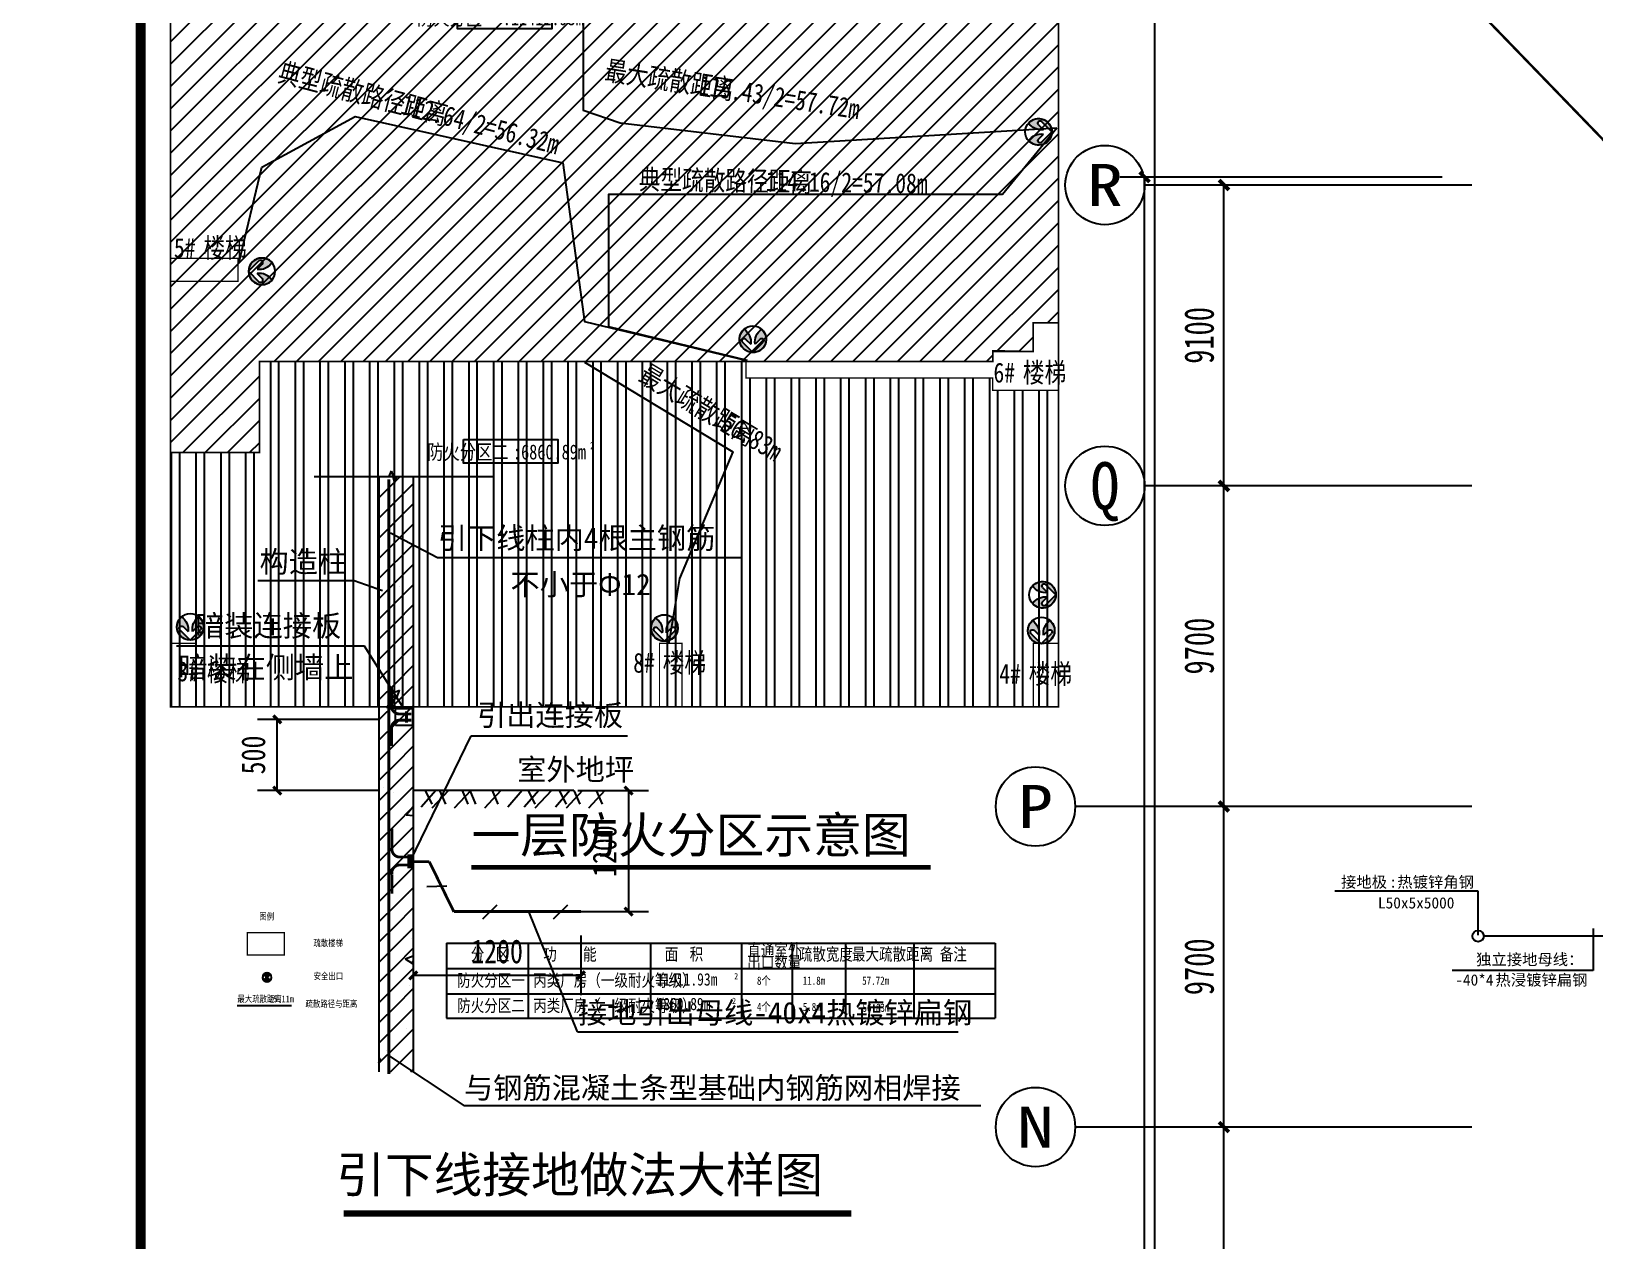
# Model space of a CAD drawing. Header units: millimetres. Extents: x -633009578 to 5705885, y -633235091 to 2571734.
# Drawn here: x 3738444 to 3785736, y 2163897 to 2200486 of the extents above; entities that cross this region are included whole.
import ezdxf
from ezdxf.enums import TextEntityAlignment as Align

# ---------------------------------------------------------------- set-up
doc = ezdxf.new("R2010")
doc.units = ezdxf.units.MM
doc.header["$LTSCALE"] = 1000
doc.header["$MEASUREMENT"] = 0
doc.linetypes.add('DASH', pattern=[0.35, 0.25, -0.1])
doc.layers.get('0').update_dxf_attribs({"color": 9})
for name, color, linetype in [('3T_WOOD', 21, 'Continuous'), ('A-AREA(分区)', 251, 'Continuous'), ('A-AREA(房间)', 247, 'Continuous'), ('A-DI-N(图名)', 6, 'Continuous'), ('A-HATH(填充)', 8, 'Continuous'), ('A-OTHER(其它)', 192, 'Continuous'), ('A-TEXT(房间)', 243, 'Continuous'), ('AXIS_TEXT', 7, 'Continuous'), ('C-AXIS(轴号)', 3, 'Continuous'), ('C-TAB(表格)', 7, 'Continuous'), ('LIN1', 7, 'Continuous'), ('LVTRY', 8, 'Continuous'), ('PUB_DIM', 3, 'Continuous'), ('PUB_TEXT', 7, 'Continuous'), ('SHTLN', 4, 'Continuous'), ('TH_WIRE2', 4, 'Continuous'), ('WALL', 9, 'Continuous'), ('分区', 230, 'Continuous'), ('标注', 4, 'Continuous'), ('电-强电平面-线缆', 3, 'Continuous'), ('电-强电平面-设备', 4, 'Continuous'), ('电-接地防雷-接地线', 132, 'Continuous'), ('设备-箱柜', 3, 'Continuous'), ('院图签、封面151013$0$PUB_TITLE', 153, 'Continuous'), ('院图签、封面151013$0$图签文字', 4, 'Continuous')]:
    doc.layers.add(name, color=color, linetype=linetype)
doc.styles.add('_TCH_AXIS', font='simhei.ttf', dxfattribs={"bigfont": 'GBCBIG'})
doc.styles.add('_TCH_DIM_T3', font='simhei.ttf', dxfattribs={"width": 0.707, "bigfont": 'GBCBIG'})
doc.styles.add('COMPLEX', font='simhei.ttf')
doc.styles.add('ELEC-DIM', font='simhei.ttf')
doc.styles.get("Standard").update_dxf_attribs({"font": 'simhei.ttf', "bigfont": 'hztxt.shx'})
doc.styles.add('TXT', font='simhei.ttf', dxfattribs={"width": 0.8, "bigfont": 'hztxt.shx'})
doc.styles.add('宋', font='simhei.ttf', dxfattribs={"width": 0.8})
doc.styles.add('院图签、封面151013$0$-宋体', font='simhei.ttf', dxfattribs={"width": 0.8})
doc.styles.add('黑体', font='simhei.ttf', dxfattribs={"width": 0.8})
doc.linetypes.add('GDLine', pattern='A,1,-3,5.8,["|",Standard,S=4,R=-45,X=-1.407,Y=-0.7],-0.1,["|",Standard,S=4,R=-45,X=-1.407,Y=-0.7],-0.1,["|",Standard,S=4,R=-45,X=-1.407,Y=-0.7],-0.1,["|",Standard,S=4,R=-45,X=-1.407,Y=-0.7],-0.1,5.8,-3,1', length=20)
doc.dimstyles.new('_TCH_ARCH&&300', dxfattribs={"dimtxt": 892.5, "dimasz": 300, "dimexe": 750, "dimexo": 900, "dimgap": 300, "dimtad": 1, "dimdec": 0, "dimzin": 0, "dimdsep": 46, "dimtxsty": '_TCH_DIM_T3', "dimblk": 'ARCHTICK', "dimcen": 0.09, "dimclrt": 7, "dimazin": 2, "dimtfac": 1, "dimtdec": 0, "dimtix": 1, "dimtmove": 2, "dimatfit": 3, "dimfxl": 1, "dimtolj": 1, "dimtzin": 0, "dimarcsym": 0})
doc.dimstyles.new('DIMN', dxfattribs={"dimtxt": 300, "dimasz": 100, "dimexe": 250, "dimexo": 300, "dimgap": 150, "dimtad": 1, "dimdec": 0, "dimzin": 0, "dimdsep": 46, "dimtxsty": 'Standard', "dimblk": 'ARCHTICK', "dimcen": 0.09, "dimclrt": 7, "dimazin": 2, "dimtfac": 1, "dimtdec": 0, "dimtix": 1, "dimtmove": 2, "dimatfit": 3, "dimfxl": 1, "dimtolj": 1, "dimtzin": 0, "dimarcsym": 0})

# ---------------------------------------------------------------- blocks, each defined once
blk = doc.blocks.new('ggdfgd')
at = {"layer": '分区'}
h = blk.add_hatch(color=256, dxfattribs=at)
edge = h.paths.add_edge_path()
edge.add_line((33.42161406727973, -1342.641215606694), (-502.0778891769587, -833.1540068831091))
edge.add_ellipse((-424.9313361112727, -752.068739949711), major_axis=(111.8868166521416, 2.785109573527767), ratio=0.9999995679283145, start_angle=44.99995804326642, end_angle=225.000003320747, ccw=False)
edge.add_line((-347.7847189686727, -670.9835339806887), (-89.12781353772152, -917.0759840516112))
edge.add_ellipse((-848.4327538338257, -827.4549616821023), major_axis=(764.3388920691665, 19.02597968714203), ratio=0.9999995826583313, start_angle=-8.157416234186226, end_angle=24.12322190865787)
edge.add_ellipse((-848.4328514694353, -827.4549924137973), major_axis=(764.3389967158041, 19.02584821311577), ratio=0.9999995826579647, start_angle=24.12323087539259, end_angle=56.40386474260536)
edge.add_ellipse((16.71092750964453, -671.3206042531674), major_axis=(671.3208912339912, 16.71070518071409), ratio=0.9999995826579541, start_angle=131.5827235885965, end_angle=269.9999990057833)
h = blk.add_hatch(color=256, dxfattribs=at)
edge = h.paths.add_edge_path()
edge.add_line((33.42161406727973, -1342.641215606694), (542.9090512107941, -807.1419296868698))
edge.add_ellipse((461.823752791679, -729.995409714451), major_axis=(111.8868484917712, 2.785144144515262), ratio=0.9999989837684868, start_angle=-45.00003207281153, end_angle=135.0000132047005)
edge.add_line((380.7383934081299, -652.8489538189751), (134.6458330058959, -911.5057542779978))
edge.add_ellipse((888.5514135407866, -784.2175158307509), major_axis=(764.3388891474847, 19.02609706254118), ratio=0.9999995826579187, start_angle=155.8767896473703, end_angle=188.1574277902243, ccw=False)
edge.add_ellipse((888.5515125844395, -784.2175416666578), major_axis=(764.3389801267473, 19.02651464758378), ratio=0.9999995826579989, start_angle=123.5961257442772, end_angle=155.8767596114903, ccw=False)
edge.add_ellipse((16.71093831962207, -671.3206039840734), major_axis=(671.3208909680704, 16.71071586523381), ratio=0.9999995826579063, start_angle=269.9999971712751, end_angle=408.4172725884514, ccw=False)
for p, q in [((-347.7847189686727, -670.9835339806887), (-89.12781353772152, -917.0759840516112)), ((380.7383934081299, -652.8489538189751), (134.6458330058958, -911.5057542779978)), ((33.42161406727973, -1342.641215606694), (-502.0778891769587, -833.1540068831091)), ((33.42161406727973, -1342.641215606694), (542.9090512107941, -807.1419296868698)), ((33.42161406727973, -1342.641215606694), (33.42161406727973, -1342.641215606694)), ((33.42161406727973, -1342.641215606694), (33.42161406727973, -1342.641215606694))]:
    blk.add_line(p, q, dxfattribs=at)
blk.add_ellipse((16.71093292837031, -671.3206046696723), major_axis=(671.3208910241601, 16.71094005648423), ratio=0.9999995734461794, start_param=-1.570785924926497, end_param=4.712399382253089, dxfattribs=at)
at = {"layer": '分区', "extrusion": (0, 0, -1)}
for centre, major_axis, ratio, start_param, end_param in [((16.71092750964453, -671.3206042531674), (671.3208912329908, 16.7107052209004), 0.9999995826579541, 1.570796344207114, 3.986633541876832), ((-424.9313361112727, -752.068739949711), (111.8868166521416, 2.785109573527767), 0.9999995679283145, 2.356194432234376, 5.497787876065284), ((-848.4327538338257, -827.4549616821023), (764.338892065417, 19.0259798379542), 0.9999995826583302, -0.4210296482980007, 0.1423737719394969), ((16.71093831962207, -671.3206039840734), (671.3208909680747, 16.71071586523389), 0.9999995826579063, -0.8450408215040746, 1.57079637616546), ((461.823752791679, -729.995409714451), (111.886848494312, 2.785144141771557), 0.999998983724318, 3.926990586518754, 7.068584030350209)]:
    blk.add_ellipse(centre, major_axis=major_axis, ratio=ratio, start_param=start_param, end_param=end_param, dxfattribs=at)
at = {"layer": '分区', "extrusion": (0, 0, -0.9999999999999999)}
for centre, major_axis, ratio, start_param, end_param in [((-848.4328514694353, -827.4549924137973), (764.3389967123031, 19.02584835392029), 0.9999995826579647, -0.9844331504237904, -0.4210298048101375), ((888.5514135407866, -784.2175158307509), (764.3388891474827, 19.02609706254113), 0.9999995826579186, 2.999218680156694, 3.562622100394364), ((888.5515125844395, -784.2175416666578), (764.3389801267261, 19.02651464758323), 0.9999995826579989, 3.562622624619363, 4.126025970233022)]:
    blk.add_ellipse(centre, major_axis=major_axis, ratio=ratio, start_param=start_param, end_param=end_param, dxfattribs=at)
blk = doc.blocks.new('厂房九一层防火分区示意')
at = {"layer": 'A-HATH(填充)'}
h = blk.add_hatch(dxfattribs=at)
h.set_pattern_fill('ANSI31', color=256, scale=1500)
h.set_pattern_definition([(45, (-2537822.560577173, -1518110.335991255), (-1683.798022700466, 1683.798022700466), [])])
h.paths.add_polyline_path([(134279.9999999907, -77984.99999999884), (130469.9999996508, -77984.99999999884), (130469.9999996508, -82340.00000006263), (124340, -82340.00000006263), (124340, -83839.99999999907), (13434.99999972386, -83839.99999999464), (13434.99999972386, -97639.9999999993), (0, -97639.99999999907), (0, 0), (134280, 0)])
h = blk.add_hatch(dxfattribs=at)
h.set_pattern_fill('金属', color=256, scale=1500, angle=45)
h.set_pattern_definition([(90, (-2537822.560577173, -1518110.335991255), (-3750, 4.547473508864641e-13), []), (90, (-2536572.56057927, -1516860.335993353), (-3750, 4.547473508864641e-13), [])])
h.paths.add_polyline_path([(134280, -88194.99999996088), (124339.9999999988, -88194.99999996065), (124339.9999999988, -86339.9999999993), (87039.9999999986, -86339.9999999993), (87039.99999999884, -83839.99999999744), (13434.99999972386, -83839.99999999464), (13434.99999972386, -97639.9999999993), (0, -97639.99999999907), (0, -136080.0000000002), (134280, -136080.0000000002)])
for points in [[(74170.00000020582, -9714.999999920605), (74169.99999939464, -13860.00000006775), (62382.70507078385, -20127.03495864617), (62382.70507078385, -45835.91602027253), (67990, -47765.00000000093), (94459.54918223154, -50862.01183597092), (134040, -48515.00000000093)], [(10314.99999999069, -68989.97022231598), (13817.29591029789, -54455.26183593925), (27920.91286363173, -46775.6660202404), (59315.10507078376, -53795.01183593599), (62627.7136947806, -77795.45599229587), (87160.00000002235, -83720.0000000461)], [(87260.00000023283, -83720.0000000461), (66290, -78615.00000000093), (66290, -58557.29555959557), (125845.64204669, -58557.29555962351), (134040, -48515.00000000093)], [(62629.9999999688, -83959.99999999627), (85064.99999972107, -97519.99999999371), (76964.9999999972, -116664.9999999988), (75365.00000022957, -126364.9999999956)]]:
    blk.add_lwpolyline(points)
at = {"layer": 'A-AREA(分区)', "color": 6, "const_width": 250}
blk.add_lwpolyline([(134279.9999999907, -77984.99999999884), (130469.9999996508, -77984.99999999884), (130469.9999996508, -82340.00000006263), (124340, -82340.00000006263), (124340, -83839.99999999907), (13434.99999972386, -83839.99999999464), (13434.99999972386, -97639.9999999993), (0, -97639.99999999907), (0, 0), (134280, 0), (134280, -77984.99999999884)], dxfattribs=at)
at = {"layer": 'A-AREA(分区)', "color": 4, "const_width": 250}
blk.add_lwpolyline([(134280, -77984.99999999884), (134280, -136080.0000000002), (0, -136080.0000000002), (0, -97639.99999999907), (13434.99999972386, -97639.9999999993), (13434.99999972386, -83839.99999999464), (124340, -83839.99999999907), (124340, -82340.00000006263), (130469.9999996508, -82340.00000006263), (130469.9999996508, -77984.99999999884), (134279.9999999907, -77984.99999999884)], dxfattribs=at)
at = {"layer": 'A-AREA(房间)'}
for points in [[(43382.08480627369, -29971.81463288376), (57652.70980627369, -29971.81463288376), (57652.70980627369, -33536.18963288376), (43382.08480627369, -33536.18963288376)], [(44283.77889058599, -95645.00565100228), (58554.40389058599, -95645.00565100228), (58554.40389058599, -99209.38065100228), (44283.77889058599, -99209.38065100228)]]:
    blk.add_lwpolyline(points, close=True, dxfattribs=at)
at = {"layer": 'A-OTHER(其它)', "color": 1, "linetype": 'DASH', "const_width": 200}
for points in [[(6670.000000051688, -9594.99999983958), (10194.99999991106, -9594.99999983958), (10194.99999991106, 0), (6670.000000051688, 0)], [(77339.9999999986, 0), (73950.00000005635, 0), (73950.00000005635, -9594.999999942956), (77339.9999999986, -9594.999999942956)], [(130469.9999999986, -9594.999999999767), (134280, -9594.999999999767), (134280, 0), (130469.9999999986, 0)], [(10195.00000005448, -68260.0000000929), (0, -68260.0000000929), (0, -71710.00000025565), (10195.00000005448, -71710.00000025565)], [(134279.9999999981, -77984.9999999986), (130469.9999996494, -77984.9999999986), (130469.9999996498, -82340.00000006217), (124339.9999999986, -82339.99999999907), (124339.9999999832, -83839.99999999488), (87039.9999999986, -83839.99999999488), (87039.9999999986, -86339.9999999993), (124339.9999999986, -86339.9999999993), (124339.9999999986, -88194.99999996065), (134280.0000000079, -88194.99999996065)], [(3809.999999945518, -126484.9999998566), (0, -126484.9999998566), (0, -136080.0000000002), (3809.999999945518, -136080.0000000002)], [(73949.99999996135, -126484.9999999991), (77339.9999999986, -126484.9999999991), (77339.9999999986, -136080.0000000002), (73949.99999996135, -136080.0000000002)], [(130470.0000000037, -126484.9999999907), (134280, -126484.9999999907), (134280, -136080.0000000002), (130470.0000000037, -136080.0000000002)]]:
    blk.add_lwpolyline(points, close=True, dxfattribs=at)
at = {"layer": '标注', "zscale": 3}
for p, xscale, yscale, rotation in [((117028.5190922762, -4925.222130787093), -3.000000000000001, 3.000000000000001, 181.4289268429041), ((8100.35545624909, -13973.34018733981), -3.000000000000001, 3.000000000000001, 181.4289268429041), ((75027.51440767874, -13624.17136624083), -3.000000000000001, 3.000000000000001, 181.4289268429041), ((131921.0798406266, -14247.40613465011), -3.000000000000001, 3.000000000000001, 181.4289268429041), ((128671.1622431725, -17099.99179796223), 3, 3, 88.57107315709594), ((129266.3934862129, -49124.68081966974), 3, 3, 88.57107315709594), ((15833.64976907894, -70215.27758554649), -2.999999999999999, 2.999999999999998, 271.4289268429041), ((88073.96209911164, -78472.89174473472), 3, 3, 358.5710731570959), ((129872.7883834767, -119134.3491269902, -7.999915396794677e-09), 3, 3, 88.57107315709594), ((2981.794312996557, -121968.4549200975), 3, 3, 358.5710731570959), ((74690.89063424175, -122151.2007779486, -7.999915396794677e-09), 3, 3, 358.5710731570959), ((131692.4671046054, -122528.2742846285), 3, 3, 358.5710731570959)]:
    blk.add_blockref('ggdfgd', p, dxfattribs=dict(at, xscale=xscale, yscale=yscale, rotation=rotation))
at = {"layer": 'A-TEXT(房间)', "width": 0.8}
for s, height, style, p in [('1#', 3000, 'TXT', (3289.795163612365, -5972.474215929862)), ('楼梯', 3000, 'TXT', (7289.795163612365, -5972.474215929862)), ('7#', 3000, 'TXT', (71014.52500617546, -7031.515121256467)), ('楼梯', 3000, 'TXT', (75471.66786331832, -7031.515121256467)), ('2#', 3000, 'TXT', (126308.0610923855, -5983.384145867079)), ('楼梯', 3000, 'TXT', (130765.2039495284, -5983.384145867079)), ('防火分区一', 2253.164556962025, '黑体', (37281.11170500787, -32985.56463288376)), ('2', 1126.582278481013, '黑体', (63205.16233791926, -31485.56463288376)), (':11411.93m', 2253.164556962025, '黑体', (50243.13702146357, -32985.56463288376)), ('5#', 3000, 'TXT', (511.1516797192844, -68165.56883764919, 1714.166666666667)), ('楼梯', 3000, 'TXT', (4968.294536862142, -68165.56883764919, 1714.166666666667)), ('6#', 3000, 'TXT', (124461.946095847, -87035.28700197022)), ('楼梯', 3000, 'TXT', (128919.0889529899, -87035.28700197022)), ('防火分区二', 2253.164556962025, '黑体', (38830.90705514295, -98658.75565100228)), (':6860.89m', 2253.164556962025, '黑体', (51792.93237159865, -98658.75565100228)), ('2', 1126.582278481013, '黑体', (63458.75515640878, -97158.75565100228)), ('楼梯', 3000, 'TXT', (74439.08799111526, -130925.8405056978)), ('3#', 3000, 'TXT', (1021.07939862362, -132227.7580270213)), ('楼梯', 3000, 'TXT', (5478.222255766477, -132227.7580270213)), ('8#', 3000, 'TXT', (69981.9451339724, -130925.8405056978)), ('4#', 3000, 'TXT', (125330.2398353549, -132598.0837652469)), ('楼梯', 3000, 'TXT', (129787.3826924978, -132598.0837652469))]:
    blk.add_text(s, height=height, dxfattribs=dict(at, style=style)).set_placement(p)
at = {"layer": 'A-TEXT(房间)', "style": 'TXT', "width": 0.8}
for s, height, rotation, p in [('典型疏散路径距离', 3000, 345.2389351213995, (16068.4172897384, -41422.42804072204)), ('最大疏散距离', 3000, 351.1397274462112, (65553.21051806674, -41221.77665000376)), ('115.43/2=57.72m', 3000, 351.1397274462112, (79781.37388590958, -43439.74129759745)), ('112.64/2=56.32m', 3000, 345.2389351213995, (34634.75493810347, -46314.37104191305)), ('典型疏散路径距离', 2999.999999999999, 359.1666803380191, (70795.26210468703, -57796.67809804311)), ('114.16/2=57.08m', 2999.999999999999, 359.1666803380191, (89993.23142431711, -58075.91635212387)), ('最大疏散距离', 3000, 329.0964398788561, (70595.25248335922, -86650.56413503802, -7.999915396794677e-09)), ('56.83m', 3000, 329.0964398788561, (82950.92760779307, -94046.32590915204, -7.999915396794677e-09))]:
    blk.add_text(s, height=height, rotation=rotation, dxfattribs=at).set_placement(p)
blk = doc.blocks.new('_ArchTick')
at = {"color": 0, "linetype": 'ByBlock', "const_width": 0.4}
blk.add_lwpolyline([(-0.5, -0.5), (0.5, 0.5)], dxfattribs=at)
blk = doc.blocks.new('*D557')
at = {"layer": 'C-AXIS(轴号)', "color": 0, "lineweight": -2, "transparency": 16777216}
for p, q in [((1116040.598288333, 1518097.113137866), (1106290.598288333, 1518097.113137866)), ((1107040.598288333, 1382017.113137866), (1107040.598288333, 1518097.113137866)), ((1116040.598288333, 1382017.113137866), (1106290.598288333, 1382017.113137866))]:
    blk.add_line(p, q, dxfattribs=at)
at = {"layer": 'Defpoints', "color": 0, "transparency": 16777216}
for p in [(1107040.598288333, 1518097.113137866), (1116940.598288333, 1518097.113137866), (1116940.598288333, 1382017.113137866)]:
    blk.add_point(p, dxfattribs=at)
at = {"layer": 'C-AXIS(轴号)', "color": 0, "linetype": 'ByBlock', "lineweight": -2, "transparency": 16777216, "xscale": 300, "yscale": 300, "zscale": 300}
for p, rotation in [((1107040.598288333, 1518097.113137866), 90), ((1107040.598288333, 1382017.113137866), 270)]:
    blk.add_blockref('_ArchTick', p, dxfattribs=dict(at, rotation=rotation))
at = {"layer": 'C-AXIS(轴号)', "color": 7, "transparency": 16777216, "insert": (1106294.348288333, 1450057.113137866), "char_height": 892.5, "attachment_point": 5, "rotation": 90, "style": '_TCH_DIM_T3'}
blk.add_mtext('\\A1;136080', dxfattribs=at)
blk = doc.blocks.new('*D586')
at = {"layer": 'C-AXIS(轴号)', "color": 0, "lineweight": -2, "transparency": 16777216}
for p, q in [((1116040.598288357, 1489357.113137866), (1108690.598288357, 1489357.113137866)), ((1109440.598288357, 1479657.113137866), (1109440.598288357, 1489357.113137866)), ((1116040.598288357, 1479657.113137866), (1108690.598288357, 1479657.113137866))]:
    blk.add_line(p, q, dxfattribs=at)
at = {"layer": 'Defpoints', "color": 0, "transparency": 16777216}
for p in [(1109440.598288357, 1489357.113137866), (1116940.598288357, 1489357.113137866), (1116940.598288357, 1479657.113137866)]:
    blk.add_point(p, dxfattribs=at)
at = {"layer": 'C-AXIS(轴号)', "color": 0, "linetype": 'ByBlock', "lineweight": -2, "transparency": 16777216, "xscale": 300, "yscale": 300, "zscale": 300}
for p, rotation in [((1109440.598288357, 1489357.113137866), 90), ((1109440.598288357, 1479657.113137866), 270)]:
    blk.add_blockref('_ArchTick', p, dxfattribs=dict(at, rotation=rotation))
at = {"layer": 'C-AXIS(轴号)', "color": 7, "transparency": 16777216, "insert": (1108694.348288357, 1484507.113137866), "char_height": 892.5, "attachment_point": 5, "rotation": 90, "style": '_TCH_DIM_T3'}
blk.add_mtext('\\A1;9700', dxfattribs=at)
blk = doc.blocks.new('*D587')
at = {"layer": 'C-AXIS(轴号)', "color": 0, "lineweight": -2, "transparency": 16777216}
for p, q in [((1116040.598288357, 1499057.113137866), (1108690.598288357, 1499057.113137866)), ((1109440.598288357, 1489357.113137866), (1109440.598288357, 1499057.113137866)), ((1116040.598288357, 1489357.113137866), (1108690.598288357, 1489357.113137866))]:
    blk.add_line(p, q, dxfattribs=at)
at = {"layer": 'Defpoints', "color": 0, "transparency": 16777216}
for p in [(1109440.598288357, 1499057.113137866), (1116940.598288357, 1499057.113137866), (1116940.598288357, 1489357.113137866)]:
    blk.add_point(p, dxfattribs=at)
at = {"layer": 'C-AXIS(轴号)', "color": 0, "linetype": 'ByBlock', "lineweight": -2, "transparency": 16777216, "xscale": 300, "yscale": 300, "zscale": 300}
for p, rotation in [((1109440.598288357, 1499057.113137866), 90), ((1109440.598288357, 1489357.113137866), 270)]:
    blk.add_blockref('_ArchTick', p, dxfattribs=dict(at, rotation=rotation))
at = {"layer": 'C-AXIS(轴号)', "color": 7, "transparency": 16777216, "insert": (1108694.348288357, 1494207.113137866), "char_height": 892.5, "attachment_point": 5, "rotation": 90, "style": '_TCH_DIM_T3'}
blk.add_mtext('\\A1;9700', dxfattribs=at)
blk = doc.blocks.new('*D588')
at = {"layer": 'C-AXIS(轴号)', "color": 0, "lineweight": -2, "transparency": 16777216}
for p, q in [((1116040.598288357, 1508757.113137866), (1108690.598288357, 1508757.113137866)), ((1109440.598288357, 1499057.113137866), (1109440.598288357, 1508757.113137866)), ((1116040.598288357, 1499057.113137866), (1108690.598288357, 1499057.113137866))]:
    blk.add_line(p, q, dxfattribs=at)
at = {"layer": 'Defpoints', "color": 0, "transparency": 16777216}
for p in [(1109440.598288357, 1508757.113137866), (1116940.598288357, 1508757.113137866), (1116940.598288357, 1499057.113137866)]:
    blk.add_point(p, dxfattribs=at)
at = {"layer": 'C-AXIS(轴号)', "color": 0, "linetype": 'ByBlock', "lineweight": -2, "transparency": 16777216, "xscale": 300, "yscale": 300, "zscale": 300}
for p, rotation in [((1109440.598288357, 1508757.113137866), 90), ((1109440.598288357, 1499057.113137866), 270)]:
    blk.add_blockref('_ArchTick', p, dxfattribs=dict(at, rotation=rotation))
at = {"layer": 'C-AXIS(轴号)', "color": 7, "transparency": 16777216, "insert": (1108694.348288357, 1503907.113137866), "char_height": 892.5, "attachment_point": 5, "rotation": 90, "style": '_TCH_DIM_T3'}
blk.add_mtext('\\A1;9700', dxfattribs=at)
blk = doc.blocks.new('*D589')
at = {"layer": 'C-AXIS(轴号)', "color": 0, "lineweight": -2, "transparency": 16777216}
for p, q in [((1116040.598288357, 1517857.113137866), (1108690.598288357, 1517857.113137866)), ((1109440.598288357, 1508757.113137866), (1109440.598288357, 1517857.113137866)), ((1116040.598288357, 1508757.113137866), (1108690.598288357, 1508757.113137866))]:
    blk.add_line(p, q, dxfattribs=at)
at = {"layer": 'Defpoints', "color": 0, "transparency": 16777216}
for p in [(1109440.598288357, 1517857.113137866), (1116940.598288357, 1517857.113137866), (1116940.598288357, 1508757.113137866)]:
    blk.add_point(p, dxfattribs=at)
at = {"layer": 'C-AXIS(轴号)', "color": 0, "linetype": 'ByBlock', "lineweight": -2, "transparency": 16777216, "xscale": 300, "yscale": 300, "zscale": 300}
for p, rotation in [((1109440.598288357, 1517857.113137866), 90), ((1109440.598288357, 1508757.113137866), 270)]:
    blk.add_blockref('_ArchTick', p, dxfattribs=dict(at, rotation=rotation))
at = {"layer": 'C-AXIS(轴号)', "color": 7, "transparency": 16777216, "insert": (1108694.348288357, 1513307.113137866), "char_height": 892.5, "attachment_point": 5, "rotation": 90, "style": '_TCH_DIM_T3'}
blk.add_mtext('\\A1;9100', dxfattribs=at)
blk = doc.blocks.new('_AXISO')
blk.add_circle((0, 0), 0.5)
at = {"layer": 'AXIS_TEXT', "style": 'COMPLEX', "width": 1.041666666666667}
blk.add_attdef('A', text='', height=0.56, dxfattribs=at).set_placement((-0.25, -0.28), (0.25, -0.28), align=Align.FIT)
blk = doc.blocks.new('*X174')
at = {"color": 0}
for p, q in [((44275.42717736717, 30133.29155363622), (44574.74851053795, 30432.612886807)), ((44275.42717736717, 30416.13426611084), (44291.90579806332, 30432.612886807)), ((44275.42717736717, 29850.4488411616), (44755.42717736717, 30330.4488411616)), ((44275.42717736717, 29567.60612868698), (44755.42717736717, 30047.60612868698)), ((44275.42717736717, 29284.76341621236), (44755.42717736717, 29764.76341621236)), ((44595.59692339762, 29616.46643213615), (44595.59692339762, 29616.46643213615)), ((44275.42717736717, 29001.92070373774), (44755.42717736717, 29481.92070373774)), ((44275.42717736717, 28719.07799126312), (44755.42717736717, 29199.07799126312)), ((44461.58331527017, 29180.72408142862), (44461.58331527017, 29180.72408142862)), ((44515.42717736717, 28676.23527878851), (44755.42717736717, 28916.2352787885)), ((44570.13750350712, 28893.55873544257), (44570.13750350712, 28893.55873544257)), ((44275.42717736717, 28436.2352787885), (44515.42717736717, 28676.23527878851)), ((44515.42717736717, 28393.39256631389), (44755.42717736717, 28633.39256631388)), ((44275.42717736717, 28153.39256631388), (44515.42717736717, 28393.39256631389)), ((44515.42717736717, 28110.54985383927), (44755.42717736717, 28350.54985383926)), ((44275.42717736717, 27870.54985383926), (44515.42717736717, 28110.54985383927)), ((44515.42717736717, 27827.70714136465), (44755.42717736717, 28067.70714136464)), ((44275.42717736717, 27587.70714136465), (44515.42717736717, 27827.70714136465)), ((44515.42717736717, 27544.86442889003), (44755.42717736717, 27784.86442889003)), ((44275.42717736717, 27304.86442889003), (44515.42717736717, 27544.86442889003)), ((44423.71973234344, 27383.89614445472), (44515.42717736717, 27419.09933434432)), ((44423.71975048347, 27383.8961390496), (44515.42717736717, 27322.03869855884)), ((44515.42717736717, 27262.02171641541), (44755.42717736717, 27502.02171641541)), ((44515.42717736717, 27419.09933434432), (44563.75679631801, 27437.65133688651)), ((44523.22499562397, 27316.75828580294), (44563.77764401706, 27437.61659124054)), ((44275.42717736717, 27022.02171641541), (44515.42717736717, 27262.02171641541)), ((44380.65675897228, 27199.4201703847), (44477.07490042526, 27314.32683685254)), ((44380.65677207795, 27199.42018091853), (44500.20013584897, 27188.96149178881)), ((44500.22097357964, 27188.92653634605), (44477.09584987813, 27314.2919061207)), ((44515.42717736717, 27322.03869855884), (44523.20425919007, 27316.79299063311)), ((44515.42717736717, 26979.1790039408), (44755.42717736717, 27219.17900394079)), ((44275.42717736717, 26739.17900394079), (44515.42717736717, 26979.1790039408)), ((44515.42717736717, 26696.33629146618), (44755.42717736717, 26936.33629146617)), ((44741.85536944291, 27097.00592936252), (44741.85536944291, 27097.00592936252)), ((44275.42717736717, 26456.33629146617), (44515.42717736717, 26696.33629146618)), ((44515.42717736717, 26413.49357899156), (44755.42717736717, 26653.49357899155)), ((44275.42717736717, 26173.49357899155), (44515.42717736717, 26413.49357899156)), ((44515.42717736717, 26130.65086651694), (44755.42717736717, 26370.65086651694)), ((44275.42717736717, 25890.65086651693), (44515.42717736717, 26130.65086651694)), ((44343.95200312783, 26080.38822310558), (44343.95200312783, 26080.38822310558)), ((44515.42717736717, 25847.80815404232), (44755.42717736717, 26087.80815404231)), ((44275.42717736717, 25607.80815404231), (44515.42717736717, 25847.80815404231)), ((44486.14583144974, 26004.27742012815), (44486.14583144974, 26004.27742012815)), ((44515.42717736717, 25564.9654415677), (44755.42717736717, 25804.96544156769)), ((44658.15942673802, 25695.03590280535), (44754.57756819099, 25809.9425692732)), ((44658.15943930396, 25695.0359135185), (44755.42717736717, 25686.52608911117)), ((44755.42717736717, 25805.40874333605), (44754.597342278, 25809.90742555494)), ((44275.42717736717, 25324.96544156769), (44515.42717736717, 25564.96544156769)), ((44515.42717736717, 25282.12272909308), (44755.42717736717, 25522.12272909307)), ((44275.42717736717, 25042.12272909308), (44515.42717736717, 25282.12272909308)), ((44460.68641155921, 25281.36972343455), (44460.68641155921, 25281.36972343455)), ((44515.42717736717, 24999.28001661846), (44755.42717736717, 25239.28001661846)), ((44275.42717736717, 24759.28001661846), (44515.42717736717, 24999.28001661846)), ((44376.17827417731, 24789.74771659177), (44376.17827417731, 24789.74771659177)), ((44515.42717736717, 24716.43730414384), (44755.42717736717, 24956.43730414384)), ((44275.42717736717, 24476.43730414384), (44515.42717736717, 24716.43730414384)), ((44515.42717736717, 24433.59459166922), (44755.42717736717, 24673.59459166922)), ((44692.01121076451, 24592.26831052595), (44692.01121076451, 24592.26831052595)), ((44753.20880284381, 24633.4468527866), (44753.20880284381, 24633.4468527866)), ((44275.42717736717, 24193.59459166922), (44515.42717736717, 24433.59459166922)), ((44515.42717736717, 24150.7518791946), (44755.42717736717, 24390.7518791946)), ((44275.42717736717, 23910.7518791946), (44515.42717736717, 24150.7518791946)), ((44515.42717736717, 23867.90916671998), (44755.42717736717, 24107.90916671998)), ((44275.42717736717, 23627.90916671998), (44515.42717736717, 23867.90916671998)), ((44624.22405730061, 23996.67007103948), (44624.22405730061, 23996.67007103948)), ((44728.88909220924, 23967.65914512398), (44728.88909220924, 23967.65914512398)), ((44515.42717736717, 23585.06645424537), (44755.42717736717, 23825.06645424536)), ((44644.27250966426, 23678.0581820996), (44755.42717736717, 23720.72646135705)), ((44644.2725272764, 23678.05817786432), (44743.75703598299, 23610.95502944782)), ((44275.42717736717, 23345.06645424536), (44515.42717736717, 23585.06645424536)), ((44515.42717736717, 23302.22374177075), (44755.42717736717, 23542.22374177075)), ((44743.77486864477, 23610.92015832588), (44755.42717736717, 23645.64731776992)), ((44275.42717736717, 23062.22374177075), (44515.42717736717, 23302.22374177075)), ((44515.42717736717, 23019.38102929613), (44755.42717736717, 23259.38102929612)), ((44704.56938157465, 23301.87143746135), (44704.56938157465, 23301.87143746135)), ((44275.42717736717, 22779.38102929613), (44515.42717736717, 23019.38102929613)), ((44515.42717736717, 22736.53831682151), (44755.42717736717, 22976.53831682151)), ((44275.42717736717, 22496.53831682151), (44515.42717736717, 22736.53831682151)), ((44515.42717736717, 22453.69560434689), (44755.42717736717, 22693.69560434689)), ((44656.45032835008, 22706.02956452566), (44656.45032835008, 22706.02956452566)), ((44680.24967094008, 22636.08372979873), (44680.24967094008, 22636.08372979873)), ((44275.42717736717, 22213.69560434689), (44515.42717736717, 22453.69560434689)), ((44376.69473950186, 22392.08840812013), (44376.69473950186, 22392.08840812013)), ((44518.7944033064, 22174.2201178115), (44755.42717736717, 22410.85289187227)), ((44275.42717736717, 22272.9716440748), (44297.67891018081, 22281.51328401918)), ((44275.42717736717, 22215.11222551897), (44297.69572232382, 22281.47875679784)), ((44439.39751747723, 22094.82323198232), (44518.79440330629, 22174.2201178114)), ((44722.24022995184, 22094.82323198233), (44755.42717736717, 22128.01017939765))]:
    blk.add_line(p, q, dxfattribs=at)
blk = doc.blocks.new('*D176')
at = {"layer": 'Defpoints', "color": 0, "transparency": 16777216}
for p in [(250665.413636018, 235284.5212853217), (252777.9975398159, 235284.5212853217), (250665.413636018, 234480.4347659808)]:
    blk.add_point(p, dxfattribs=at)
at = {"layer": 'PUB_DIM', "color": 0, "lineweight": -2, "transparency": 16777216}
for p, q in [((250665.413636018, 234984.5212853217), (250665.413636018, 234230.4347659808)), ((252777.9975398159, 234984.5212853217), (252777.9975398159, 234230.4347659808)), ((252777.9975398159, 234480.4347659808), (250665.413636018, 234480.4347659808))]:
    blk.add_line(p, q, dxfattribs=at)
at = {"layer": 'PUB_DIM', "color": 0, "linetype": 'ByBlock', "lineweight": -2, "transparency": 16777216, "xscale": 100.0000000000001, "yscale": 100.0000000000001, "zscale": 100.0000000000001, "rotation": 180}
blk.add_blockref('_ArchTick', (250665.413636018, 234480.4347659808), dxfattribs=at)
at = {"layer": 'PUB_DIM', "color": 0, "linetype": 'ByBlock', "lineweight": -2, "transparency": 16777216, "xscale": 100.0000000000001, "yscale": 100.0000000000001, "zscale": 100.0000000000001}
blk.add_blockref('_ArchTick', (252777.9975398159, 234480.4347659808), dxfattribs=at)
at = {"layer": 'PUB_DIM', "color": 7, "transparency": 16777216, "insert": (251721.7055879169, 234780.4347659808), "char_height": 300.0000000000004, "attachment_point": 5, "style": '宋'}
blk.add_mtext('\\A1;1200', dxfattribs=at)
blk = doc.blocks.new('*D177')
at = {"layer": 'Defpoints', "color": 0, "transparency": 16777216}
for p in [(252439.5187961137, 236809.617909088), (252439.5187961137, 235284.5212853217), (253378.9750340017, 235284.5212853217)]:
    blk.add_point(p, dxfattribs=at)
at = {"layer": 'PUB_DIM', "color": 0, "lineweight": -2, "transparency": 16777216}
for p, q in [((252739.5187961137, 236809.617909088), (253628.9750340017, 236809.617909088)), ((253378.9750340017, 236809.617909088), (253378.9750340017, 235284.5212853217)), ((252739.5187961137, 235284.5212853217), (253628.9750340017, 235284.5212853217))]:
    blk.add_line(p, q, dxfattribs=at)
at = {"layer": 'PUB_DIM', "color": 0, "linetype": 'ByBlock', "lineweight": -2, "transparency": 16777216, "xscale": 100.0000000000001, "yscale": 100.0000000000001, "zscale": 100.0000000000001}
for p, rotation in [((253378.9750340017, 236809.617909088), 90), ((253378.9750340017, 235284.5212853217), 270)]:
    blk.add_blockref('_ArchTick', p, dxfattribs=dict(at, rotation=rotation))
at = {"layer": 'PUB_DIM', "color": 7, "transparency": 16777216, "insert": (253078.9750340017, 236047.0695972049), "char_height": 300.0000000000004, "attachment_point": 5, "rotation": 90, "style": '宋'}
blk.add_mtext('\\A1;1200', dxfattribs=at)
blk = doc.blocks.new('*D178')
at = {"layer": 'Defpoints', "color": 0, "transparency": 16777216}
for p in [(248951.8298730249, 237707.2018890746), (250532.805018112, 237707.2018890746), (250532.805018112, 236809.5264110232)]:
    blk.add_point(p, dxfattribs=at)
at = {"layer": 'PUB_DIM', "color": 0, "lineweight": -2, "transparency": 16777216}
for p, q in [((250232.805018112, 237707.2018890746), (248701.8298730249, 237707.2018890746)), ((248951.8298730249, 236809.5264110232), (248951.8298730249, 237707.2018890746)), ((250232.805018112, 236809.5264110232), (248701.8298730249, 236809.5264110232))]:
    blk.add_line(p, q, dxfattribs=at)
at = {"layer": 'PUB_DIM', "color": 0, "linetype": 'ByBlock', "lineweight": -2, "transparency": 16777216, "xscale": 100.0000000000001, "yscale": 100.0000000000001, "zscale": 100.0000000000001}
for p, rotation in [((248951.8298730249, 237707.2018890746), 90), ((248951.8298730249, 236809.5264110232), 270)]:
    blk.add_blockref('_ArchTick', p, dxfattribs=dict(at, rotation=rotation))
at = {"layer": 'PUB_DIM', "color": 7, "transparency": 16777216, "insert": (248651.8298730249, 237258.3641500489), "char_height": 300.0000000000004, "attachment_point": 5, "rotation": 90, "style": '宋'}
blk.add_mtext('\\A1;500', dxfattribs=at)
blk = doc.blocks.new('_SHTLN')
blk.add_line((0.4, 0.4), (-0.4, -0.4))
blk = doc.blocks.new('建筑图框_A1')
at = {"layer": '院图签、封面151013$0$PUB_TITLE', "const_width": 100}
blk.add_lwpolyline([(2500, 1000), (83100, 1000), (83100, 58400), (2500, 58400)], close=True, dxfattribs=at)
at = {"layer": '院图签、封面151013$0$图签文字', "color": 6, "style": '院图签、封面151013$0$-宋体'}
for tag, height, width, p in [('工程主持人', 400, 0.7999999999883585, (79990.91196859907, 29505.93707200652)), ('审定', 400, 0.7999999999883585, (79990.91196859907, 28705.93707200605)), ('审核', 400, 0.7999999999883585, (79990.91196859907, 27905.93707200559)), ('专业负责人', 400, 0.7999999999883585, (79990.91196859907, 27105.93707200512)), ('校对', 400, 0.7999999999883585, (79990.91196859907, 26305.93707200466)), ('设计', 400, 0.7999999999883585, (79990.91196859907, 25505.93707200419)), ('方案设计人', 400, 0.7999999999883585, (79990.91196859907, 24706.79438478127)), ('工程编号', 300, 0.7000000000116415, (81000.00416498398, 8700.424278954277)), ('版次', 300, 0.7000000000116415, (78738.08139540046, 3005.726258059498)), ('日期', 300, 0.7000000000116415, (82038.0813954557, 3000.226258123759)), ('比例', 300, 0.7000000000116415, (78738.08139537089, 2200.188802679535)), ('图号_X施', 300, 0.7000000000116415, (81538.08139540977, 2200.188802651362)), ('图号', 200, 0.7000000000116415, (82538.08139542397, 2400.075247410685)), ('图号_总数', 200, 0.7000000000116415, (82538.08139541186, 2000.075247410219))]:
    blk.add_attdef(tag, text='', height=height, dxfattribs=dict(at, width=width)).set_placement(p, align=Align.MIDDLE_CENTER)
at = {"layer": '院图签、封面151013$0$图签文字', "color": 6, "style": '院图签、封面151013$0$-宋体', "width": 0.7}
for tag, p in [('建设单位_001', (80935.88661794258, 7446.21079580821)), ('工程名称_001', (80933.52706738078, 6045.368099178996)), ('图名_001', (79742.88288308708, 4059.656552180292))]:
    blk.add_attdef(tag, p, '', height=300, dxfattribs=at)
blk = doc.blocks.new('9-29-1')
blk.add_lwpolyline([(1079596.57181802, 1493037.759249415), (1081239.9651695, 1493037.759249415)])
at = {"layer": 'A-DI-N(图名)', "const_width": 140}
blk.add_lwpolyline([(1086679.435874101, 1497213.936761005), (1100569.562456379, 1497213.936761005)], dxfattribs=at)
at = {"layer": 'A-OTHER(其它)', "color": 1, "linetype": 'DASH', "const_width": 40}
blk.add_lwpolyline([(1079899.353143313, 1495244.289657088), (1081018.631860047, 1495244.289657088), (1081018.631860047, 1494560.725240344), (1079899.353143313, 1494560.725240344)], close=True, dxfattribs=at)
at = {"layer": 'C-AXIS(轴号)'}
for p, q in [((1116940.598288357, 1517857.113137866), (1107040.598288333, 1517857.113137866)), ((1116940.598288357, 1508757.113137866), (1107040.598288333, 1508757.113137866)), ((1116940.598288357, 1499057.113137866), (1104940.598288357, 1499057.113137866)), ((1116940.598288357, 1489357.113137866), (1104940.598288357, 1489357.113137866))]:
    blk.add_line(p, q, dxfattribs=at)
at = {"layer": 'C-TAB(表格)'}
for p, q in [((1085923.146497475, 1494920.845227875), (1085923.146497477, 1492649.778567546)), ((1085923.146497475, 1494920.845227875), (1102520.645682388, 1494920.845227875)), ((1088397.347934708, 1494920.845227875), (1088397.347934708, 1492649.778567546)), ((1092098.737241406, 1494920.845227875), (1092098.737241406, 1492649.778567546)), ((1094848.142459864, 1494920.845227875), (1094848.142459864, 1492649.778567546)), ((1096381.070523451, 1494920.845227875), (1096381.070523452, 1492649.778567546)), ((1097991.01966595, 1494920.845227875), (1097991.01966595, 1492649.778567546)), ((1100063.932439127, 1494920.845227875), (1100063.932439128, 1492649.778567546)), ((1102520.645682388, 1494920.845227875), (1102520.645682388, 1492649.778567546)), ((1085923.146497475, 1494156.871842144), (1102520.645682388, 1494156.871842144)), ((1085923.146497475, 1493392.89845641), (1102520.645682388, 1493392.89845641)), ((1085923.146497475, 1492649.778567546), (1102520.645682388, 1492649.778567546))]:
    blk.add_line(p, q, dxfattribs=at)
at = {"xscale": 0.2, "yscale": 0.2, "zscale": 0.2}
blk.add_blockref('厂房九一层防火分区示意', (1077577.612018244, 1529289.283265174), dxfattribs=at)
at = {"layer": 'C-AXIS(轴号)'}
ref = blk.add_blockref('_AXISO', (1105840.598288333, 1517857.113137866), dxfattribs=dict(at, xscale=2400, yscale=2400, zscale=2400))
ref.add_attrib('A', 'R', dxfattribs={"layer": 'AXIS_TEXT', "height": 1275.551091973698, "style": '_TCH_AXIS'}).set_placement((1105293.93353463, 1517219.337591879), (1106387.263042036, 1517219.337591879), align=Align.FIT)
ref = blk.add_blockref('_AXISO', (1105840.598288333, 1508757.113137866), dxfattribs=dict(at, xscale=2400, yscale=2400, zscale=2400))
ref.add_attrib('A', 'Q', dxfattribs={"layer": 'AXIS_TEXT', "height": 1430.785972063634, "style": '_TCH_AXIS', "width": 0.8076923076919954}).set_placement((1105400.356450775, 1508041.720151834), (1106280.84012589, 1508041.720151834), align=Align.FIT)
ref = blk.add_blockref('_AXISO', (1103740.598288357, 1499057.113137866), dxfattribs=dict(at, xscale=2400, yscale=2400, zscale=2400))
ref.add_attrib('A', 'P', dxfattribs={"layer": 'AXIS_TEXT', "height": 1305.771382788576, "style": '_TCH_AXIS'}).set_placement((1103212.071776276, 1498404.227446472), (1104269.124800438, 1498404.227446472), align=Align.FIT)
ref = blk.add_blockref('_AXISO', (1103740.598288357, 1489357.113137866), dxfattribs=dict(at, xscale=2400, yscale=2400, zscale=2400))
ref.add_attrib('A', 'N', dxfattribs={"layer": 'AXIS_TEXT', "height": 1245.780108927936, "style": '_TCH_AXIS'}).set_placement((1103177.031096223, 1488734.223083402), (1104304.165480491, 1488734.223083402), align=Align.FIT)
at = {"layer": '标注', "xscale": -0.2, "yscale": 0.2, "zscale": 0.2, "rotation": 271.4289268429041}
blk.add_blockref('ggdfgd', (1080627.01841758, 1493887.690738585), dxfattribs=at)
at = {"layer": 'A-TEXT(房间)', "style": 'TXT', "width": 0.8}
for s, height, p in [('图例', 200, (1080261.558093256, 1495628.829581882)), ('疏散楼梯', 200, (1081895.632335577, 1494825.481403921)), ('直通室外', 375, (1095024.720856356, 1494526.425113504)), ('分', 375, (1086657.276644847, 1494400.952494403)), ('区', 375, (1087410.819951933, 1494400.952494403)), ('功', 375, (1088850.38813789, 1494400.952494403)), ('能', 375, (1090057.474752064, 1494400.952494403)), ('面', 375, (1092525.649266439, 1494400.952494403)), ('积', 375, (1093279.192573525, 1494400.952494403)), ('出口数量', 375, (1095022.013567163, 1494152.912832667)), ('疏散宽度', 375, (1096581.75608147, 1494400.952494403)), ('最大疏散距离', 375, (1098188.41758822, 1494400.952494403)), ('备注', 375, (1100847.710170463, 1494400.952494403)), ('安全出口', 200, (1081902.561469435, 1493826.752126209)), ('防火分区一', 375, (1086246.692672881, 1493610.050610804)), ('丙类厂房（一级耐火等级）', 375, (1088547.516048134, 1493610.050610804)), ('11411.93m', 375, (1092282.873892125, 1493639.473461549)), ('2', 187.5, (1094625.731034982, 1493826.973461549)), ('8个', 250, (1095315.174841842, 1493663.630180976)), ('11.8m', 250, (1096700.030539802, 1493663.630180976)), ('57.72m', 250, (1098498.05009655, 1493663.630180976)), ('最大疏散距离', 199.9999999999999, (1079599.198521934, 1493136.512471876)), ('25.11m', 199.9999999999999, (1080559.198521934, 1493136.512471876)), ('疏散路径与距离', 200, (1081659.411863136, 1492988.232211378)), ('防火分区二', 375, (1086246.692672881, 1492846.077225071)), ('丙类厂房（一级耐火等级）', 375, (1088547.516048134, 1492846.077225071)), ('6860.89m', 375, (1092276.546733952, 1492896.353572685)), ('2', 187.5, (1094562.261019666, 1493083.853572685)), ('4个', 250, (1095315.174841842, 1492869.624793332)), ('5.8m', 250, (1096700.030539802, 1492869.624793332)), ('56.83m', 250, (1098506.45009655, 1492844.76029211))]:
    blk.add_text(s, height=height, dxfattribs=at).set_placement(p)
at = {"layer": 'PUB_TEXT'}
blk.add_text('一层防火分区示意图', height=1082.489451476793, dxfattribs=at).set_placement((1086679.435874101, 1497653.430431891, 7.999915396794677e-09))
at = {"layer": 'C-AXIS(轴号)'}
for p1, p2, distance, picture, middle in [((1116940.598288333, 1382017.113137866), (1116940.598288333, 1518097.113137866), 9900, '*D557', (1106294.348288333, 1450057.113137866)), ((1116940.598288357, 1508757.113137866), (1116940.598288357, 1517857.113137866), 7500, '*D589', (1108694.348288357, 1513307.113137866)), ((1116940.598288357, 1499057.113137866), (1116940.598288357, 1508757.113137866), 7500, '*D588', (1108694.348288357, 1503907.113137866)), ((1116940.598288357, 1489357.113137866), (1116940.598288357, 1499057.113137866), 7500, '*D587', (1108694.348288357, 1494207.113137866)), ((1116940.598288357, 1479657.113137866), (1116940.598288357, 1489357.113137866), 7500, '*D586', (1108694.348288357, 1484507.113137866))]:
    dim = blk.add_aligned_dim(p1=p1, p2=p2, distance=distance, dimstyle='_TCH_ARCH&&300', dxfattribs=at)
    dim.commit()
    dim.dimension.update_dxf_attribs({"geometry": picture, "text_midpoint": middle})
blk = doc.blocks.new('GFSDFASDF')
for p, q in [((250362.9882021457, 240768.2496448451), (250393.416049187, 240840.4670286852)), ((250393.416049187, 240840.4670286852), (250431.4508346239, 240684.629544549)), ((249415.0539955301, 240768.8900523748), (251663.0651329317, 240768.8900523748)), ((250431.4508346239, 240684.629544549), (250458.07521246, 240772.0505952373)), ((250379.3426584596, 240057.2483694649), (250973.2753632897, 239746.9751275454)), ((250973.2753632897, 239746.9751275454), (254802.6857465091, 239746.9751275454)), ((249922.7408855906, 239453.646175065), (248708.2617559907, 239453.646175065)), ((250278.2376710097, 239328.5127867424), (249922.7408855906, 239453.646175065)), ((250050.0850334076, 238628.1078063673), (247683.4378802499, 238628.1078063673)), ((250551.8305415148, 237834.9515528059), (250050.0850334076, 238628.1078063673)), ((250627.4959194366, 235917.6210534677), (251394.344690097, 237497.658979092)), ((251394.344690097, 237497.658979092), (253366.8741716816, 237497.658979092)), ((252689.6974228708, 236809.5264110232), (250665.413636018, 236809.5264110232)), ((250949.2729275049, 236809.5264110232), (250765.4252807288, 236601.3062583173)), ((250814.4513136357, 236809.5264110232), (250900.246894591, 236638.0509792587)), ((251108.607604552, 236809.5264110232), (250900.246894591, 236589.0580180028)), ((250998.2989604109, 236809.5264110232), (251071.8380565028, 236638.0509792587)), ((251390.5073171397, 236809.5264110232), (251182.146607181, 236589.0580180028)), ((251280.198673001, 236809.5264110232), (251353.7377690919, 236638.0509792587)), ((251378.2507388209, 236809.5264110232), (251451.7898349128, 236638.0509792587)), ((251770.4590955497, 236809.5264110232), (251562.098385591, 236589.0580180028)), ((251660.15045141, 236809.5264110232), (251733.689547501, 236638.0509792587)), ((252040.102323275, 236809.5264110232), (251856.2546765059, 236601.3062583173)), ((252248.4630332346, 236809.5264110232), (252064.6153864599, 236601.3062583173)), ((252113.641419365, 236809.5264110232), (252199.4370003216, 236638.0509792587)), ((252407.7977102808, 236809.5264110232), (252199.4370003216, 236589.0580180028)), ((252640.6713899639, 236809.5264110232), (252456.8237431878, 236601.3062583173)), ((252505.8497760947, 236809.5264110232), (252591.6453570509, 236638.0509792587)), ((252800.006067011, 236809.5264110232), (252591.6453570509, 236589.0580180028)), ((252689.6974228708, 236809.5264110232), (252763.2365189618, 236638.0509792587)), ((253081.9057795996, 236809.5264110232), (252873.54506964, 236589.0580180028)), ((252971.5971354609, 236809.5264110232), (253045.1362315518, 236638.0509792587)), ((252737.3853786727, 233769.5098498922), (252123.732028156, 235285.8533760181)), ((252737.3853786727, 233769.5098498922), (257534.9008535668, 233769.5098498922)), ((250341.413636018, 233479.864498163), (251302.2495297191, 232838.5353874434)), ((251302.2495297191, 232838.5353874434), (257820.4275380892, 232838.5353874434))]:
    blk.add_line(p, q)
at = {"linetype": 'DASH'}
blk.add_lwpolyline([(250440.7832374075, 237629.8784857825), (250440.7832374075, 237845.8784857825), (250656.7832374075, 237845.8784857825), (250656.7832374075, 237629.8784857825)], close=True, dxfattribs=at)
for points, const_width in [([(250580.1756124632, 237807.7866215803), (250580.1756124632, 237663.968617475)], 36), ([(250627.4959194366, 236007.6210534677), (250627.4959194366, 235827.6210534677)], 72)]:
    blk.add_lwpolyline(points, dxfattribs=dict(const_width=const_width))
at = {"layer": 'LIN1', "color": 1, "linetype": 'DASH', "const_width": 36}
for points in [[(250665.4290543277, 235912.8789648993), (250868.7365670408, 235912.8789648993)], [(250868.7365670408, 235912.8789648993), (251178.2157811596, 235281.2236102356)], [(251178.2157811596, 235284.5212853217), (252777.9975398159, 235284.5212853217)]]:
    blk.add_lwpolyline(points, dxfattribs=at)
at = {"layer": 'LVTRY', "const_width": 36}
for points in [[(250392.1003075755, 237857.3754642955), (250392.1003075755, 238124.1505400357)], [(250392.1003075755, 237614.37977476), (250392.1003075755, 237373.3886921709)], [(250397.081233377, 236328.5562486641), (250397.081233377, 236087.565166075)], [(250397.081233377, 235751.3802448336), (250397.081233377, 235510.3891622444)]]:
    blk.add_lwpolyline(points, dxfattribs=at)
at = {"layer": 'PUB_TEXT', "const_width": 80.54812499999998}
blk.add_lwpolyline([(249789.147946461, 231477.6988433366), (256186.902727486, 231477.6988433365)], dxfattribs=at)
at = {"layer": 'TH_WIRE2', "const_width": 36}
blk.add_lwpolyline([(250356.9911731108, 240734.8793630324), (250356.9911731108, 233235.2272302074)], dxfattribs=at)
for points in [[(250392.1003075755, 237857.3754642955, 0.3278707658927291), (250482.3150225175, 237775.4081502841), (250640.5917649204, 237775.4081502841)], [(250392.1003075755, 237614.37977476, -0.3278707658927291), (250482.3150225175, 237696.3470887714), (250640.5917649204, 237696.3470887714)], [(250397.081233377, 236087.565166075, 0.4290884486721997), (250487.2959483116, 235971.6784822383), (250633.6319935838, 235971.6784822383)], [(250633.6319935838, 235871.8723432898), (250487.2959483116, 235871.8723432898, 0.4414366566353017), (250397.081233377, 235751.3802448336)]]:
    blk.add_lwpolyline(points, format="xyb", dxfattribs=at)
at = {"layer": 'WALL', "color": 2}
for p, q in [((250233.413636018, 240768.8900523748), (250233.413636018, 233264.8793630324)), ((250665.413636018, 240768.8900523748), (250665.413636018, 233264.8793630324))]:
    blk.add_line(p, q, dxfattribs=at)
at = {"xscale": 0.900000000372529, "yscale": 0.900000000372529, "zscale": 0.900000000372529}
blk.add_blockref('*X174', (210385.5291763921, 213379.5384542506), dxfattribs=at)
at = {"layer": 'SHTLN', "xscale": 225.000000002187, "yscale": 225.000000002187, "zscale": 225.000000002187, "rotation": 316.640100000633}
blk.add_blockref('_SHTLN', (250963.2959140399, 235601.3609652484), dxfattribs=at)
at = {"layer": 'SHTLN', "xscale": 225, "yscale": 225, "zscale": 225}
for p in [(251630.565502949, 235277.2857262075), (252519.2927496158, 235277.2857262075)]:
    blk.add_blockref('_SHTLN', p, dxfattribs=at)
at = {"layer": 'PUB_TEXT', "style": '宋'}
for s, height, p in [('引下线柱内4根主钢筋', 270, (250975.0299740438, 239857.8620418239)), ('构造柱', 270, (248727.9064870066, 239559.9737425316)), ('不小于Φ12', 270, (251891.0383443153, 239273.2527005685)), ('暗装连接板', 270, (247915.7553775312, 238753.3445218935)), ('暗装在侧墙上', 270, (247703.0386534572, 238228.4637327385)), ('引出连接板', 270, (251468.9525541388, 237625.8916432283)), ('室外地坪', 270, (251975.7286148411, 236940.3918465246)), ('接地引出母线-40x4热镀锌扁钢', 270, (252742.04959808, 233875.2862192395)), ('与钢筋混凝土条型基础内钢筋网相焊接', 270, (251304.6987234351, 232927.7320452342)), ('引下线接地做法大样图', 450, (249694.6257931999, 231742.3020230828))]:
    blk.add_text(s, height=height, dxfattribs=at).set_placement(p)
at = {"layer": 'PUB_DIM'}
for p1, p2, distance, text, picture, middle in [((250532.805018112, 236809.5264110232), (250532.805018112, 237707.2018890746), 1580.9751450871117, '500', '*D178', (248651.8298730249, 237258.3641500489)), ((252439.5187961137, 236809.617909088), (252439.5187961137, 235284.5212853217), 939.4562378879928, '1200', '*D177', (253078.9750340017, 236047.0695972049)), ((252777.9975398159, 235284.5212853217), (250665.413636018, 235284.5212853217), 804.0865193408972, '1200', '*D176', (251721.7055879169, 234780.4347659808))]:
    dim = blk.add_aligned_dim(p1=p1, p2=p2, distance=distance, text=text, dimstyle='DIMN', override={"dimscale": 1.000000000000001, "dimlfac": 0.9999999999999989, "dimtxsty": '宋'}, dxfattribs=at)
    dim.commit()
    dim.dimension.update_dxf_attribs({"geometry": picture, "text_midpoint": middle})

msp = doc.modelspace()

# ---------------------------------------------------------------- linework, layer by layer
msp.add_circle((3782208.126717266, 2173111.810459148), 170.0082781659439)
at = {"layer": '3T_WOOD', "elevation": 4.000000000000001e-08}
msp.add_lwpolyline([(2974832.060465012, 2253884.961219878), (3772422.671553717, 2253884.961219878), (3772422.671553717, 1815059.021497296), (2974832.060465012, 1815059.021497296)], close=True, dxfattribs=at)
at = {"layer": '电-强电平面-线缆', "color": 1, "linetype": 'Continuous', "const_width": 60}
msp.add_lwpolyline([(3787138.886832298, 2173111.810459148), (3782378.134995432, 2173111.810459148)], dxfattribs=at)
at = {"layer": '电-接地防雷-接地线', "linetype": 'GDLine', "ltscale": 0.1, "const_width": 75}
msp.add_lwpolyline([(3787428.408622436, 2195718.503641091), (3779229.621379778, 2204193.935385501)], dxfattribs=at)
at = {"layer": '设备-箱柜', "color": 6}
for p, q in [((3782212.001935739, 2174474.176243233), (3777875.640060412, 2174474.176243233)), ((3782212.001935739, 2173145.682910347), (3782212.001935739, 2174474.176243233)), ((3785692.911206903, 2173340.052219646), (3785692.911206903, 2172076.433369851)), ((3785692.911206903, 2172076.433369851), (3781424.773831202, 2172076.433369851))]:
    msp.add_line(p, q, dxfattribs=at)

# ---------------------------------------------------------------- block references
at = {"layer": '3T_WOOD'}
msp.add_blockref('9-29-1', (2665079.395743424, 677977.51603476), dxfattribs=at)
at = {"layer": '电-强电平面-设备', "color": 3, "xscale": 2.4, "yscale": 2.4, "zscale": 2.4}
msp.add_blockref('GFSDFASDF', (3148400.423565853, 1609172.193367224, -4.000000000000001e-08), dxfattribs=at)
at = {"layer": '设备-箱柜', "xscale": 3, "yscale": 3}
msp.add_blockref('建筑图框_A1', (3734255.437121258, 2039260.231913973, 4.000000000000001e-08), dxfattribs=at)

# ---------------------------------------------------------------- texts
at = {"layer": '设备-箱柜', "color": 6, "style": 'ELEC-DIM'}
for s, p in [('接地极', (3778063.892814439, 2174579.568436877)), (':', (3779522.120662541, 2174579.568436877)), ('热镀锌角钢', (3779765.158637224, 2174579.568436877)), ('L50x5x5000', (3779179.789342762, 2173948.617400642)), ('独立接地母线：', (3782148.773595458, 2172237.176053401)), ('-40*4', (3781519.094584254, 2171616.799077493)), ('热浸镀锌扁钢', (3782734.284457671, 2171616.799077493))]:
    msp.add_text(s, height=339.8734177215189, dxfattribs=at).set_placement(p)

doc.saveas('drawing.dxf')
